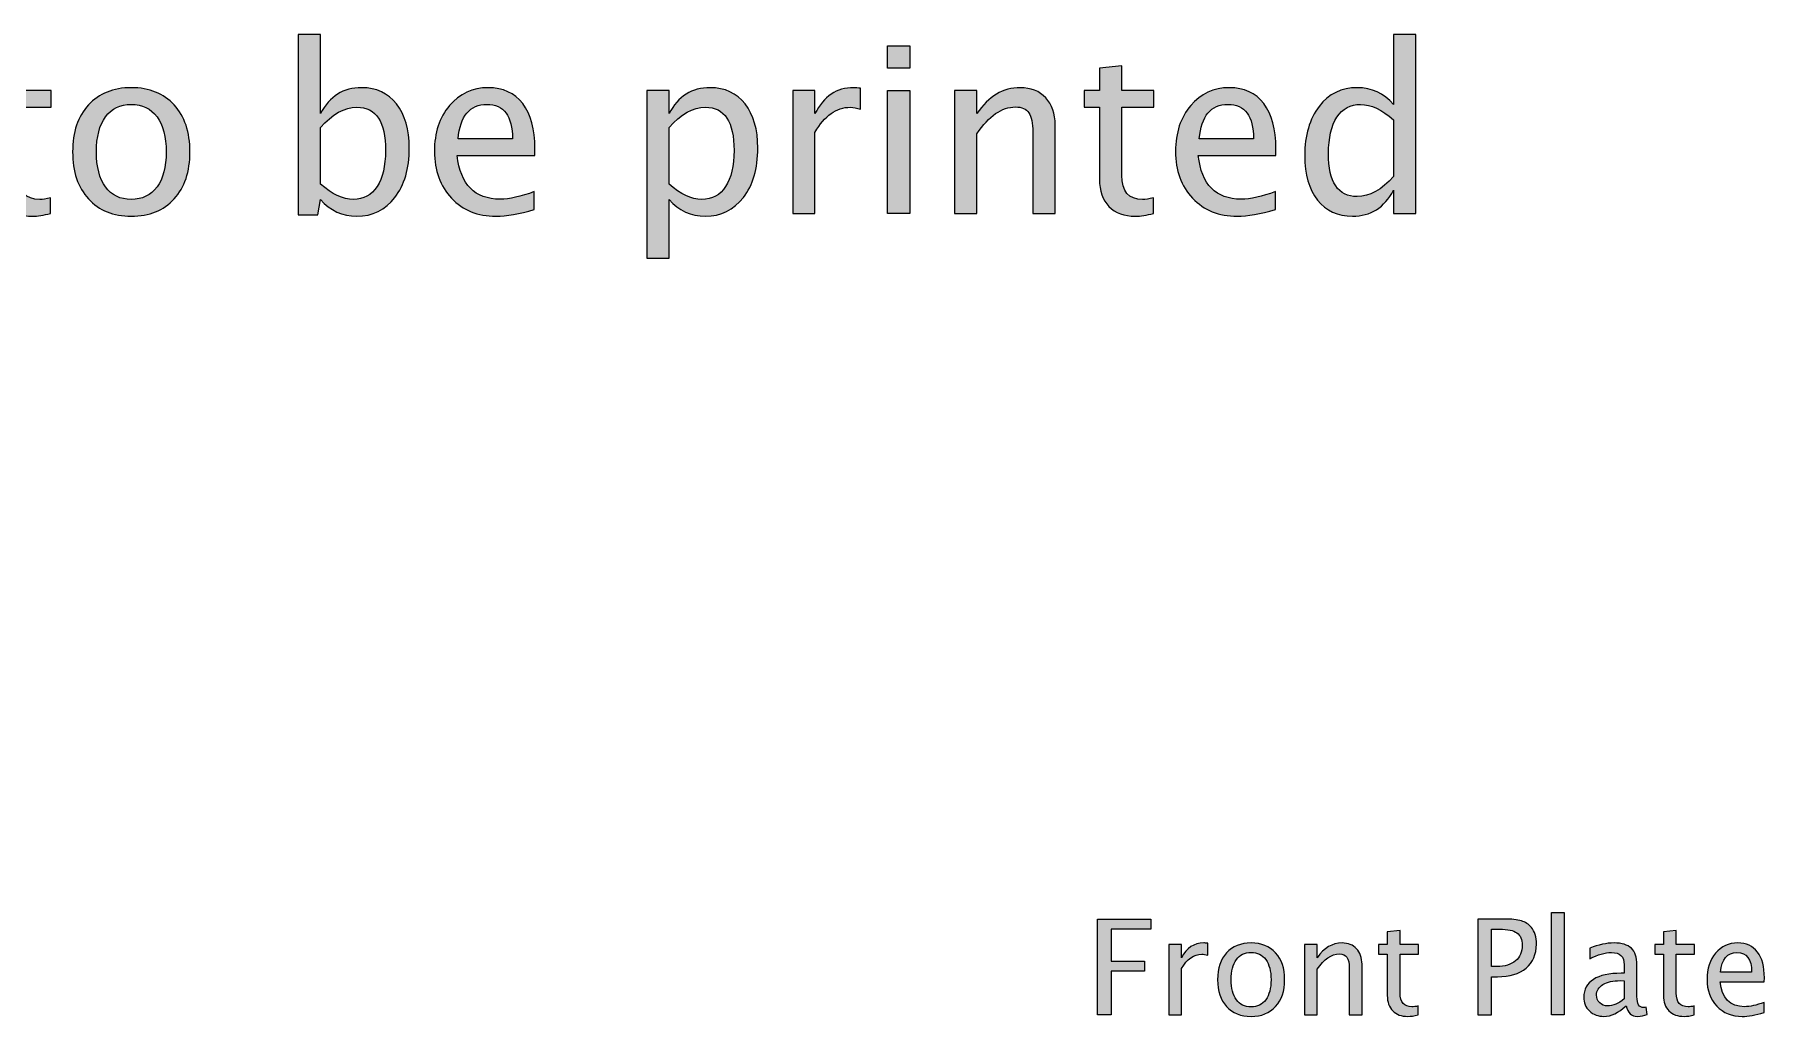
# Model space of a CAD drawing. Header units: inches. Extents: x 4 to 816, y 71 to 806.
# Drawn here: x 168 to 221, y 728 to 758.1 of the extents above; entities that cross this region are included whole.
import ezdxf

# ---------------------------------------------------------------- set-up
doc = ezdxf.new("R2010")
doc.units = ezdxf.units.IN
doc.header["$MEASUREMENT"] = 0
doc.layers.add('Layer 1', color=7, linetype='Continuous')

# ---------------------------------------------------------------- blocks, each defined once
blk = doc.blocks.new('block 322')
at = {"layer": 'Layer 1', "true_color": 0x231f20}
h = blk.add_hatch(color=250, dxfattribs=at)
h.dxf.hatch_style = 2
h.paths.add_polyline_path([(214.503, 728.068), (214.503, 731.196), (214.893, 731.196), (214.893, 728.068)])
h = blk.add_hatch(color=250, dxfattribs=at)
h.dxf.hatch_style = 2
h.paths.add_polyline_path([(200.598, 728.068), (200.598, 731), (202.237, 731), (202.237, 730.689), (201.014, 730.689), (201.014, 729.706), (202.041, 729.706), (202.041, 729.399), (201.014, 729.399), (201.014, 728.068)])
h = blk.add_hatch(color=250, dxfattribs=at)
h.dxf.hatch_style = 2
edge = h.paths.add_edge_path()
edge.add_spline(control_points=[(210.417, 728.068), (210.297, 728.034), (210.192, 728.018), (210.104, 728.018), (209.906, 728.018), (209.751, 728.075), (209.64, 728.188), (209.529, 728.302), (209.474, 728.46), (209.474, 728.662), (209.474, 728.662), (209.474, 729.926), (209.474, 729.926), (209.474, 729.926), (209.204, 729.926), (209.204, 729.926), (209.204, 729.926), (209.204, 730.22), (209.204, 730.22), (209.204, 730.22), (209.474, 730.22), (209.474, 730.22), (209.474, 730.22), (209.474, 730.61), (209.474, 730.61), (209.474, 730.61), (209.864, 730.648), (209.864, 730.648), (209.864, 730.648), (209.864, 730.22), (209.864, 730.22), (209.864, 730.22), (210.427, 730.22), (210.427, 730.22), (210.427, 730.22), (210.427, 729.926), (210.427, 729.926), (210.427, 729.926), (209.864, 729.926), (209.864, 729.926), (209.864, 729.926), (209.864, 728.733), (209.864, 728.733), (209.864, 728.452), (209.985, 728.311), (210.229, 728.311), (210.28, 728.311), (210.343, 728.32), (210.417, 728.337), (210.417, 728.337), (210.417, 728.068), (210.417, 728.068)], knot_values=[0, 0, 0, 0, 1, 1, 1, 2, 2, 2, 3, 3, 3, 4, 4, 4, 5, 5, 5, 6, 6, 6, 7, 7, 7, 8, 8, 8, 9, 9, 9, 10, 10, 10, 11, 11, 11, 12, 12, 12, 13, 13, 13, 14, 14, 14, 15, 15, 15, 16, 16, 16, 17, 17, 17, 17], degree=3, periodic=1)
h = blk.add_hatch(color=250, dxfattribs=at)
h.dxf.hatch_style = 2
edge = h.paths.add_edge_path()
edge.add_spline(control_points=[(212.248, 728.068), (212.248, 728.068), (212.248, 731), (212.248, 731), (212.248, 731), (213.046, 731), (213.046, 731), (213.276, 731), (213.454, 730.981), (213.579, 730.944), (213.703, 730.906), (213.805, 730.84), (213.885, 730.745), (213.989, 730.619), (214.041, 730.448), (214.041, 730.231), (214.041, 729.92), (213.936, 729.675), (213.724, 729.498), (213.513, 729.321), (213.22, 729.233), (212.844, 729.233), (212.844, 729.233), (212.66, 729.233), (212.66, 729.233), (212.66, 729.233), (212.66, 728.068), (212.66, 728.068), (212.66, 728.068), (212.248, 728.068), (212.248, 728.068)], knot_values=[0, 0, 0, 0, 1, 1, 1, 2, 2, 2, 3, 3, 3, 4, 4, 4, 5, 5, 5, 6, 6, 6, 7, 7, 7, 8, 8, 8, 9, 9, 9, 10, 10, 10, 10], degree=3, periodic=1)
edge = h.paths.add_edge_path()
edge.add_spline(control_points=[(212.66, 729.548), (212.66, 729.548), (212.829, 729.548), (212.829, 729.548), (213.076, 729.548), (213.266, 729.605), (213.401, 729.718), (213.536, 729.832), (213.603, 729.993), (213.603, 730.202), (213.603, 730.376), (213.55, 730.501), (213.444, 730.576), (213.337, 730.652), (213.161, 730.689), (212.916, 730.689), (212.916, 730.689), (212.66, 730.689), (212.66, 730.689), (212.66, 730.689), (212.66, 729.548), (212.66, 729.548)], knot_values=[0, 0, 0, 0, 1, 1, 1, 2, 2, 2, 3, 3, 3, 4, 4, 4, 5, 5, 5, 6, 6, 6, 7, 7, 7, 7], degree=3, periodic=1)
h = blk.add_hatch(color=250, dxfattribs=at)
h.dxf.hatch_style = 2
edge = h.paths.add_edge_path()
edge.add_spline(control_points=[(218.876, 728.068), (218.756, 728.034), (218.652, 728.018), (218.563, 728.018), (218.365, 728.018), (218.211, 728.075), (218.1, 728.188), (217.989, 728.302), (217.933, 728.46), (217.933, 728.662), (217.933, 728.662), (217.933, 729.926), (217.933, 729.926), (217.933, 729.926), (217.664, 729.926), (217.664, 729.926), (217.664, 729.926), (217.664, 730.22), (217.664, 730.22), (217.664, 730.22), (217.933, 730.22), (217.933, 730.22), (217.933, 730.22), (217.933, 730.61), (217.933, 730.61), (217.933, 730.61), (218.324, 730.648), (218.324, 730.648), (218.324, 730.648), (218.324, 730.22), (218.324, 730.22), (218.324, 730.22), (218.886, 730.22), (218.886, 730.22), (218.886, 730.22), (218.886, 729.926), (218.886, 729.926), (218.886, 729.926), (218.324, 729.926), (218.324, 729.926), (218.324, 729.926), (218.324, 728.733), (218.324, 728.733), (218.324, 728.452), (218.445, 728.311), (218.688, 728.311), (218.74, 728.311), (218.802, 728.32), (218.876, 728.337), (218.876, 728.337), (218.876, 728.068), (218.876, 728.068)], knot_values=[0, 0, 0, 0, 1, 1, 1, 2, 2, 2, 3, 3, 3, 4, 4, 4, 5, 5, 5, 6, 6, 6, 7, 7, 7, 8, 8, 8, 9, 9, 9, 10, 10, 10, 11, 11, 11, 12, 12, 12, 13, 13, 13, 14, 14, 14, 15, 15, 15, 16, 16, 16, 17, 17, 17, 17], degree=3, periodic=1)
h = blk.add_hatch(color=250, dxfattribs=at)
h.dxf.hatch_style = 2
edge = h.paths.add_edge_path()
edge.add_spline(control_points=[(202.786, 728.068), (202.786, 728.068), (202.786, 730.22), (202.786, 730.22), (202.786, 730.22), (203.176, 730.22), (203.176, 730.22), (203.176, 730.22), (203.176, 729.815), (203.176, 729.815), (203.331, 730.117), (203.555, 730.267), (203.85, 730.267), (203.889, 730.267), (203.931, 730.264), (203.975, 730.257), (203.975, 730.257), (203.975, 729.891), (203.975, 729.891), (203.907, 729.913), (203.848, 729.924), (203.796, 729.924), (203.549, 729.924), (203.342, 729.778), (203.176, 729.485), (203.176, 729.485), (203.176, 728.068), (203.176, 728.068), (203.176, 728.068), (202.786, 728.068), (202.786, 728.068)], knot_values=[0, 0, 0, 0, 1, 1, 1, 2, 2, 2, 3, 3, 3, 4, 4, 4, 5, 5, 5, 6, 6, 6, 7, 7, 7, 8, 8, 8, 9, 9, 9, 10, 10, 10, 10], degree=3, periodic=1)
h = blk.add_hatch(color=250, dxfattribs=at)
h.dxf.hatch_style = 2
edge = h.paths.add_edge_path()
edge.add_spline(control_points=[(205.302, 728.018), (204.987, 728.018), (204.737, 728.119), (204.552, 728.321), (204.368, 728.523), (204.276, 728.798), (204.276, 729.143), (204.276, 729.49), (204.368, 729.764), (204.552, 729.965), (204.737, 730.166), (204.987, 730.267), (205.302, 730.267), (205.618, 730.267), (205.868, 730.166), (206.052, 729.965), (206.237, 729.764), (206.329, 729.49), (206.329, 729.143), (206.329, 728.798), (206.237, 728.523), (206.052, 728.321), (205.868, 728.119), (205.618, 728.018), (205.302, 728.018)], knot_values=[0, 0, 0, 0, 1, 1, 1, 2, 2, 2, 3, 3, 3, 4, 4, 4, 5, 5, 5, 6, 6, 6, 7, 7, 7, 8, 8, 8, 8], degree=3, periodic=1)
edge = h.paths.add_edge_path()
edge.add_spline(control_points=[(205.301, 728.311), (205.495, 728.311), (205.646, 728.384), (205.752, 728.529), (205.859, 728.675), (205.913, 728.879), (205.913, 729.143), (205.913, 729.408), (205.859, 729.612), (205.752, 729.757), (205.646, 729.901), (205.495, 729.974), (205.301, 729.974), (205.108, 729.974), (204.958, 729.901), (204.851, 729.757), (204.745, 729.612), (204.692, 729.408), (204.692, 729.143), (204.692, 728.879), (204.745, 728.675), (204.851, 728.529), (204.958, 728.384), (205.108, 728.311), (205.301, 728.311)], knot_values=[0, 0, 0, 0, 1, 1, 1, 2, 2, 2, 3, 3, 3, 4, 4, 4, 5, 5, 5, 6, 6, 6, 7, 7, 7, 8, 8, 8, 8], degree=3, periodic=1)
h = blk.add_hatch(color=250, dxfattribs=at)
h.dxf.hatch_style = 2
edge = h.paths.add_edge_path()
edge.add_spline(control_points=[(206.939, 728.068), (206.939, 728.068), (206.939, 730.22), (206.939, 730.22), (206.939, 730.22), (207.33, 730.22), (207.33, 730.22), (207.33, 730.22), (207.33, 729.815), (207.33, 729.815), (207.536, 730.117), (207.788, 730.267), (208.087, 730.267), (208.274, 730.267), (208.423, 730.208), (208.533, 730.09), (208.644, 729.972), (208.699, 729.813), (208.699, 729.613), (208.699, 729.613), (208.699, 728.068), (208.699, 728.068), (208.699, 728.068), (208.309, 728.068), (208.309, 728.068), (208.309, 728.068), (208.309, 729.486), (208.309, 729.486), (208.309, 729.646), (208.285, 729.76), (208.238, 729.828), (208.191, 729.896), (208.114, 729.93), (208.005, 729.93), (207.766, 729.93), (207.541, 729.774), (207.33, 729.461), (207.33, 729.461), (207.33, 728.068), (207.33, 728.068), (207.33, 728.068), (206.939, 728.068), (206.939, 728.068)], knot_values=[0, 0, 0, 0, 1, 1, 1, 2, 2, 2, 3, 3, 3, 4, 4, 4, 5, 5, 5, 6, 6, 6, 7, 7, 7, 8, 8, 8, 9, 9, 9, 10, 10, 10, 11, 11, 11, 12, 12, 12, 13, 13, 13, 14, 14, 14, 14], degree=3, periodic=1)
h = blk.add_hatch(color=250, dxfattribs=at)
h.dxf.hatch_style = 2
edge = h.paths.add_edge_path()
edge.add_spline(control_points=[(216.786, 728.341), (216.552, 728.126), (216.327, 728.018), (216.11, 728.018), (215.932, 728.018), (215.784, 728.074), (215.666, 728.185), (215.549, 728.297), (215.49, 728.438), (215.49, 728.608), (215.49, 728.844), (215.589, 729.024), (215.786, 729.15), (215.984, 729.277), (216.267, 729.34), (216.637, 729.34), (216.637, 729.34), (216.728, 729.34), (216.728, 729.34), (216.728, 729.34), (216.728, 729.599), (216.728, 729.599), (216.728, 729.849), (216.598, 729.974), (216.338, 729.974), (216.136, 729.974), (215.915, 729.91), (215.676, 729.784), (215.676, 729.784), (215.676, 730.107), (215.676, 730.107), (215.939, 730.213), (216.187, 730.267), (216.419, 730.267), (216.658, 730.267), (216.835, 730.213), (216.948, 730.104), (217.062, 729.995), (217.119, 729.827), (217.119, 729.599), (217.119, 729.599), (217.119, 728.624), (217.119, 728.624), (217.119, 728.401), (217.187, 728.289), (217.325, 728.289), (217.342, 728.289), (217.367, 728.292), (217.4, 728.297), (217.4, 728.297), (217.428, 728.081), (217.428, 728.081), (217.339, 728.039), (217.242, 728.018), (217.135, 728.018), (216.952, 728.018), (216.836, 728.126), (216.786, 728.341)], knot_values=[0, 0, 0, 0, 1, 1, 1, 2, 2, 2, 3, 3, 3, 4, 4, 4, 5, 5, 5, 6, 6, 6, 7, 7, 7, 8, 8, 8, 9, 9, 9, 10, 10, 10, 11, 11, 11, 12, 12, 12, 13, 13, 13, 14, 14, 14, 15, 15, 15, 16, 16, 16, 17, 17, 17, 18, 18, 18, 19, 19, 19, 19], degree=3, periodic=1)
edge = h.paths.add_edge_path()
edge.add_spline(control_points=[(216.728, 728.553), (216.728, 728.553), (216.728, 729.11), (216.728, 729.11), (216.728, 729.11), (216.603, 729.114), (216.603, 729.114), (216.387, 729.114), (216.212, 729.073), (216.079, 728.993), (215.947, 728.912), (215.88, 728.805), (215.88, 728.672), (215.88, 728.578), (215.913, 728.499), (215.979, 728.434), (216.045, 728.369), (216.126, 728.337), (216.221, 728.337), (216.384, 728.337), (216.553, 728.409), (216.728, 728.553)], knot_values=[0, 0, 0, 0, 1, 1, 1, 2, 2, 2, 3, 3, 3, 4, 4, 4, 5, 5, 5, 6, 6, 6, 7, 7, 7, 7], degree=3, periodic=1)
h = blk.add_hatch(color=250, dxfattribs=at)
h.dxf.hatch_style = 2
edge = h.paths.add_edge_path()
edge.add_spline(control_points=[(221.013, 728.137), (220.751, 728.058), (220.527, 728.018), (220.341, 728.018), (220.022, 728.018), (219.764, 728.123), (219.564, 728.334), (219.365, 728.544), (219.265, 728.817), (219.265, 729.152), (219.265, 729.478), (219.353, 729.746), (219.529, 729.954), (219.706, 730.163), (219.931, 730.267), (220.206, 730.267), (220.466, 730.267), (220.667, 730.174), (220.809, 729.989), (220.952, 729.803), (221.023, 729.54), (221.023, 729.199), (221.023, 729.199), (221.02, 729.08), (221.02, 729.08), (221.02, 729.08), (219.663, 729.08), (219.663, 729.08), (219.72, 728.57), (219.97, 728.315), (220.414, 728.315), (220.577, 728.315), (220.776, 728.359), (221.013, 728.448), (221.013, 728.448), (221.013, 728.137), (221.013, 728.137)], knot_values=[0, 0, 0, 0, 1, 1, 1, 2, 2, 2, 3, 3, 3, 4, 4, 4, 5, 5, 5, 6, 6, 6, 7, 7, 7, 8, 8, 8, 9, 9, 9, 10, 10, 10, 11, 11, 11, 12, 12, 12, 12], degree=3, periodic=1)
edge = h.paths.add_edge_path()
edge.add_spline(control_points=[(219.681, 729.374), (219.681, 729.374), (220.63, 729.374), (220.63, 729.374), (220.63, 729.774), (220.481, 729.974), (220.182, 729.974), (219.882, 729.974), (219.715, 729.774), (219.681, 729.374)], knot_values=[0, 0, 0, 0, 1, 1, 1, 2, 2, 2, 3, 3, 3, 3], degree=3, periodic=1)
at = {"layer": 'Layer 1', "lineweight": 0}
for points in [[(214.503, 728.068), (214.503, 731.196), (214.893, 731.196), (214.893, 728.068), (214.503, 728.068)], [(200.598, 728.068), (200.598, 731), (202.237, 731), (202.237, 730.689), (201.014, 730.689), (201.014, 729.706), (202.041, 729.706), (202.041, 729.399), (201.014, 729.399), (201.014, 728.068), (200.598, 728.068)]]:
    blk.add_lwpolyline(points, dxfattribs=at)
for points, knots in [([(210.417, 728.068), (210.297, 728.034), (210.192, 728.018), (210.104, 728.018), (209.906, 728.018), (209.751, 728.075), (209.64, 728.188), (209.529, 728.302), (209.474, 728.46), (209.474, 728.662), (209.474, 728.662), (209.474, 729.926), (209.474, 729.926), (209.474, 729.926), (209.204, 729.926), (209.204, 729.926), (209.204, 729.926), (209.204, 730.22), (209.204, 730.22), (209.204, 730.22), (209.474, 730.22), (209.474, 730.22), (209.474, 730.22), (209.474, 730.61), (209.474, 730.61), (209.474, 730.61), (209.864, 730.648), (209.864, 730.648), (209.864, 730.648), (209.864, 730.22), (209.864, 730.22), (209.864, 730.22), (210.427, 730.22), (210.427, 730.22), (210.427, 730.22), (210.427, 729.926), (210.427, 729.926), (210.427, 729.926), (209.864, 729.926), (209.864, 729.926), (209.864, 729.926), (209.864, 728.733), (209.864, 728.733), (209.864, 728.452), (209.985, 728.311), (210.229, 728.311), (210.28, 728.311), (210.343, 728.32), (210.417, 728.337), (210.417, 728.337), (210.417, 728.068), (210.417, 728.068)], [0, 0, 0, 0, 1, 1, 1, 2, 2, 2, 3, 3, 3, 4, 4, 4, 5, 5, 5, 6, 6, 6, 7, 7, 7, 8, 8, 8, 9, 9, 9, 10, 10, 10, 11, 11, 11, 12, 12, 12, 13, 13, 13, 14, 14, 14, 15, 15, 15, 16, 16, 16, 17, 17, 17, 17]), ([(212.248, 728.068), (212.248, 728.068), (212.248, 731), (212.248, 731), (212.248, 731), (213.046, 731), (213.046, 731), (213.276, 731), (213.454, 730.981), (213.579, 730.944), (213.703, 730.906), (213.805, 730.84), (213.885, 730.745), (213.989, 730.619), (214.041, 730.448), (214.041, 730.231), (214.041, 729.92), (213.936, 729.675), (213.724, 729.498), (213.513, 729.321), (213.22, 729.233), (212.844, 729.233), (212.844, 729.233), (212.66, 729.233), (212.66, 729.233), (212.66, 729.233), (212.66, 728.068), (212.66, 728.068), (212.66, 728.068), (212.248, 728.068), (212.248, 728.068)], [0, 0, 0, 0, 1, 1, 1, 2, 2, 2, 3, 3, 3, 4, 4, 4, 5, 5, 5, 6, 6, 6, 7, 7, 7, 8, 8, 8, 9, 9, 9, 10, 10, 10, 10]), ([(212.66, 729.548), (212.66, 729.548), (212.829, 729.548), (212.829, 729.548), (213.076, 729.548), (213.266, 729.605), (213.401, 729.718), (213.536, 729.832), (213.603, 729.993), (213.603, 730.202), (213.603, 730.376), (213.55, 730.501), (213.444, 730.576), (213.337, 730.652), (213.161, 730.689), (212.916, 730.689), (212.916, 730.689), (212.66, 730.689), (212.66, 730.689), (212.66, 730.689), (212.66, 729.548), (212.66, 729.548)], [0, 0, 0, 0, 1, 1, 1, 2, 2, 2, 3, 3, 3, 4, 4, 4, 5, 5, 5, 6, 6, 6, 7, 7, 7, 7]), ([(218.876, 728.068), (218.756, 728.034), (218.652, 728.018), (218.563, 728.018), (218.365, 728.018), (218.211, 728.075), (218.1, 728.188), (217.989, 728.302), (217.933, 728.46), (217.933, 728.662), (217.933, 728.662), (217.933, 729.926), (217.933, 729.926), (217.933, 729.926), (217.664, 729.926), (217.664, 729.926), (217.664, 729.926), (217.664, 730.22), (217.664, 730.22), (217.664, 730.22), (217.933, 730.22), (217.933, 730.22), (217.933, 730.22), (217.933, 730.61), (217.933, 730.61), (217.933, 730.61), (218.324, 730.648), (218.324, 730.648), (218.324, 730.648), (218.324, 730.22), (218.324, 730.22), (218.324, 730.22), (218.886, 730.22), (218.886, 730.22), (218.886, 730.22), (218.886, 729.926), (218.886, 729.926), (218.886, 729.926), (218.324, 729.926), (218.324, 729.926), (218.324, 729.926), (218.324, 728.733), (218.324, 728.733), (218.324, 728.452), (218.445, 728.311), (218.688, 728.311), (218.74, 728.311), (218.802, 728.32), (218.876, 728.337), (218.876, 728.337), (218.876, 728.068), (218.876, 728.068)], [0, 0, 0, 0, 1, 1, 1, 2, 2, 2, 3, 3, 3, 4, 4, 4, 5, 5, 5, 6, 6, 6, 7, 7, 7, 8, 8, 8, 9, 9, 9, 10, 10, 10, 11, 11, 11, 12, 12, 12, 13, 13, 13, 14, 14, 14, 15, 15, 15, 16, 16, 16, 17, 17, 17, 17]), ([(202.786, 728.068), (202.786, 728.068), (202.786, 730.22), (202.786, 730.22), (202.786, 730.22), (203.176, 730.22), (203.176, 730.22), (203.176, 730.22), (203.176, 729.815), (203.176, 729.815), (203.331, 730.117), (203.555, 730.267), (203.85, 730.267), (203.889, 730.267), (203.931, 730.264), (203.975, 730.257), (203.975, 730.257), (203.975, 729.891), (203.975, 729.891), (203.907, 729.913), (203.848, 729.924), (203.796, 729.924), (203.549, 729.924), (203.342, 729.778), (203.176, 729.485), (203.176, 729.485), (203.176, 728.068), (203.176, 728.068), (203.176, 728.068), (202.786, 728.068), (202.786, 728.068)], [0, 0, 0, 0, 1, 1, 1, 2, 2, 2, 3, 3, 3, 4, 4, 4, 5, 5, 5, 6, 6, 6, 7, 7, 7, 8, 8, 8, 9, 9, 9, 10, 10, 10, 10]), ([(205.302, 728.018), (204.987, 728.018), (204.737, 728.119), (204.552, 728.321), (204.368, 728.523), (204.276, 728.798), (204.276, 729.143), (204.276, 729.49), (204.368, 729.764), (204.552, 729.965), (204.737, 730.166), (204.987, 730.267), (205.302, 730.267), (205.618, 730.267), (205.868, 730.166), (206.052, 729.965), (206.237, 729.764), (206.329, 729.49), (206.329, 729.143), (206.329, 728.798), (206.237, 728.523), (206.052, 728.321), (205.868, 728.119), (205.618, 728.018), (205.302, 728.018)], [0, 0, 0, 0, 1, 1, 1, 2, 2, 2, 3, 3, 3, 4, 4, 4, 5, 5, 5, 6, 6, 6, 7, 7, 7, 8, 8, 8, 8]), ([(206.939, 728.068), (206.939, 728.068), (206.939, 730.22), (206.939, 730.22), (206.939, 730.22), (207.33, 730.22), (207.33, 730.22), (207.33, 730.22), (207.33, 729.815), (207.33, 729.815), (207.536, 730.117), (207.788, 730.267), (208.087, 730.267), (208.274, 730.267), (208.423, 730.208), (208.533, 730.09), (208.644, 729.972), (208.699, 729.813), (208.699, 729.613), (208.699, 729.613), (208.699, 728.068), (208.699, 728.068), (208.699, 728.068), (208.309, 728.068), (208.309, 728.068), (208.309, 728.068), (208.309, 729.486), (208.309, 729.486), (208.309, 729.646), (208.285, 729.76), (208.238, 729.828), (208.191, 729.896), (208.114, 729.93), (208.005, 729.93), (207.766, 729.93), (207.541, 729.774), (207.33, 729.461), (207.33, 729.461), (207.33, 728.068), (207.33, 728.068), (207.33, 728.068), (206.939, 728.068), (206.939, 728.068)], [0, 0, 0, 0, 1, 1, 1, 2, 2, 2, 3, 3, 3, 4, 4, 4, 5, 5, 5, 6, 6, 6, 7, 7, 7, 8, 8, 8, 9, 9, 9, 10, 10, 10, 11, 11, 11, 12, 12, 12, 13, 13, 13, 14, 14, 14, 14]), ([(216.786, 728.341), (216.552, 728.126), (216.327, 728.018), (216.11, 728.018), (215.932, 728.018), (215.784, 728.074), (215.666, 728.185), (215.549, 728.297), (215.49, 728.438), (215.49, 728.608), (215.49, 728.844), (215.589, 729.024), (215.786, 729.15), (215.984, 729.277), (216.267, 729.34), (216.637, 729.34), (216.637, 729.34), (216.728, 729.34), (216.728, 729.34), (216.728, 729.34), (216.728, 729.599), (216.728, 729.599), (216.728, 729.849), (216.598, 729.974), (216.338, 729.974), (216.136, 729.974), (215.915, 729.91), (215.676, 729.784), (215.676, 729.784), (215.676, 730.107), (215.676, 730.107), (215.939, 730.213), (216.187, 730.267), (216.419, 730.267), (216.658, 730.267), (216.835, 730.213), (216.948, 730.104), (217.062, 729.995), (217.119, 729.827), (217.119, 729.599), (217.119, 729.599), (217.119, 728.624), (217.119, 728.624), (217.119, 728.401), (217.187, 728.289), (217.325, 728.289), (217.342, 728.289), (217.367, 728.292), (217.4, 728.297), (217.4, 728.297), (217.428, 728.081), (217.428, 728.081), (217.339, 728.039), (217.242, 728.018), (217.135, 728.018), (216.952, 728.018), (216.836, 728.126), (216.786, 728.341)], [0, 0, 0, 0, 1, 1, 1, 2, 2, 2, 3, 3, 3, 4, 4, 4, 5, 5, 5, 6, 6, 6, 7, 7, 7, 8, 8, 8, 9, 9, 9, 10, 10, 10, 11, 11, 11, 12, 12, 12, 13, 13, 13, 14, 14, 14, 15, 15, 15, 16, 16, 16, 17, 17, 17, 18, 18, 18, 19, 19, 19, 19]), ([(221.013, 728.137), (220.751, 728.058), (220.527, 728.018), (220.341, 728.018), (220.022, 728.018), (219.764, 728.123), (219.564, 728.334), (219.365, 728.544), (219.265, 728.817), (219.265, 729.152), (219.265, 729.478), (219.353, 729.746), (219.529, 729.954), (219.706, 730.163), (219.931, 730.267), (220.206, 730.267), (220.466, 730.267), (220.667, 730.174), (220.809, 729.989), (220.952, 729.803), (221.023, 729.54), (221.023, 729.199), (221.023, 729.199), (221.02, 729.08), (221.02, 729.08), (221.02, 729.08), (219.663, 729.08), (219.663, 729.08), (219.72, 728.57), (219.97, 728.315), (220.414, 728.315), (220.577, 728.315), (220.776, 728.359), (221.013, 728.448), (221.013, 728.448), (221.013, 728.137), (221.013, 728.137)], [0, 0, 0, 0, 1, 1, 1, 2, 2, 2, 3, 3, 3, 4, 4, 4, 5, 5, 5, 6, 6, 6, 7, 7, 7, 8, 8, 8, 9, 9, 9, 10, 10, 10, 11, 11, 11, 12, 12, 12, 12]), ([(205.301, 728.311), (205.495, 728.311), (205.646, 728.384), (205.752, 728.529), (205.859, 728.675), (205.913, 728.879), (205.913, 729.143), (205.913, 729.408), (205.859, 729.612), (205.752, 729.757), (205.646, 729.901), (205.495, 729.974), (205.301, 729.974), (205.108, 729.974), (204.958, 729.901), (204.851, 729.757), (204.745, 729.612), (204.692, 729.408), (204.692, 729.143), (204.692, 728.879), (204.745, 728.675), (204.851, 728.529), (204.958, 728.384), (205.108, 728.311), (205.301, 728.311)], [0, 0, 0, 0, 1, 1, 1, 2, 2, 2, 3, 3, 3, 4, 4, 4, 5, 5, 5, 6, 6, 6, 7, 7, 7, 8, 8, 8, 8]), ([(219.681, 729.374), (219.681, 729.374), (220.63, 729.374), (220.63, 729.374), (220.63, 729.774), (220.481, 729.974), (220.182, 729.974), (219.882, 729.974), (219.715, 729.774), (219.681, 729.374)], [0, 0, 0, 0, 1, 1, 1, 2, 2, 2, 3, 3, 3, 3]), ([(216.728, 728.553), (216.728, 728.553), (216.728, 729.11), (216.728, 729.11), (216.728, 729.11), (216.603, 729.114), (216.603, 729.114), (216.387, 729.114), (216.212, 729.073), (216.079, 728.993), (215.947, 728.912), (215.88, 728.805), (215.88, 728.672), (215.88, 728.578), (215.913, 728.499), (215.979, 728.434), (216.045, 728.369), (216.126, 728.337), (216.221, 728.337), (216.384, 728.337), (216.553, 728.409), (216.728, 728.553)], [0, 0, 0, 0, 1, 1, 1, 2, 2, 2, 3, 3, 3, 4, 4, 4, 5, 5, 5, 6, 6, 6, 7, 7, 7, 7])]:
    blk.add_open_spline(points, degree=3, knots=knots, dxfattribs=at)
blk = doc.blocks.new('block 321')
at = {"layer": 'Layer 1'}
blk.add_blockref('block 322', (0, 0), dxfattribs=at)
blk = doc.blocks.new('block 344')
at = {"layer": 'Layer 1', "true_color": 0x231f20}
h = blk.add_hatch(color=250, dxfattribs=at)
h.dxf.hatch_style = 2
edge = h.paths.add_edge_path()
edge.add_spline(control_points=[(176.12, 752.572), (176.12, 752.572), (176.12, 758.09), (176.12, 758.09), (176.12, 758.09), (176.803, 758.09), (176.803, 758.09), (176.803, 758.09), (176.803, 755.673), (176.803, 755.673), (177.083, 756.2), (177.503, 756.463), (178.062, 756.463), (178.515, 756.463), (178.872, 756.298), (179.132, 755.968), (179.392, 755.637), (179.522, 755.185), (179.522, 754.612), (179.522, 753.987), (179.375, 753.484), (179.08, 753.101), (178.785, 752.719), (178.397, 752.527), (177.916, 752.527), (177.47, 752.527), (177.099, 752.699), (176.803, 753.041), (176.803, 753.041), (176.72, 752.572), (176.72, 752.572), (176.72, 752.572), (176.12, 752.572), (176.12, 752.572)], knot_values=[0, 0, 0, 0, 1, 1, 1, 2, 2, 2, 3, 3, 3, 4, 4, 4, 5, 5, 5, 6, 6, 6, 7, 7, 7, 8, 8, 8, 9, 9, 9, 10, 10, 10, 11, 11, 11, 11], degree=3, periodic=1)
edge = h.paths.add_edge_path()
edge.add_spline(control_points=[(176.803, 753.512), (177.155, 753.198), (177.49, 753.041), (177.809, 753.041), (178.123, 753.041), (178.366, 753.172), (178.537, 753.434), (178.708, 753.696), (178.794, 754.065), (178.794, 754.54), (178.794, 755.423), (178.503, 755.864), (177.92, 755.864), (177.539, 755.864), (177.166, 755.657), (176.803, 755.243), (176.803, 755.243), (176.803, 753.512), (176.803, 753.512)], knot_values=[0, 0, 0, 0, 1, 1, 1, 2, 2, 2, 3, 3, 3, 4, 4, 4, 5, 5, 5, 6, 6, 6, 6], degree=3, periodic=1)
h = blk.add_hatch(color=250, dxfattribs=at)
h.dxf.hatch_style = 2
edge = h.paths.add_edge_path()
edge.add_spline(control_points=[(209.664, 752.614), (209.664, 752.614), (209.664, 753.321), (209.664, 753.321), (209.386, 752.792), (208.967, 752.527), (208.407, 752.527), (207.954, 752.527), (207.596, 752.693), (207.336, 753.023), (207.076, 753.354), (206.946, 753.806), (206.946, 754.379), (206.946, 755.006), (207.093, 755.51), (207.388, 755.891), (207.683, 756.273), (208.072, 756.463), (208.553, 756.463), (209, 756.463), (209.37, 756.293), (209.664, 755.95), (209.664, 755.95), (209.664, 758.09), (209.664, 758.09), (209.664, 758.09), (210.347, 758.09), (210.347, 758.09), (210.347, 758.09), (210.347, 752.614), (210.347, 752.614), (210.347, 752.614), (209.664, 752.614), (209.664, 752.614)], knot_values=[0, 0, 0, 0, 1, 1, 1, 2, 2, 2, 3, 3, 3, 4, 4, 4, 5, 5, 5, 6, 6, 6, 7, 7, 7, 8, 8, 8, 9, 9, 9, 10, 10, 10, 11, 11, 11, 11], degree=3, periodic=1)
edge = h.paths.add_edge_path()
edge.add_spline(control_points=[(209.664, 755.482), (209.31, 755.794), (208.974, 755.95), (208.657, 755.95), (208.344, 755.95), (208.102, 755.819), (207.931, 755.558), (207.759, 755.297), (207.674, 754.927), (207.674, 754.449), (207.674, 753.568), (207.965, 753.128), (208.549, 753.128), (208.929, 753.128), (209.301, 753.334), (209.664, 753.748), (209.664, 753.748), (209.664, 755.482), (209.664, 755.482)], knot_values=[0, 0, 0, 0, 1, 1, 1, 2, 2, 2, 3, 3, 3, 4, 4, 4, 5, 5, 5, 6, 6, 6, 6], degree=3, periodic=1)
h = blk.add_hatch(color=250, dxfattribs=at)
h.dxf.hatch_style = 2
h.paths.add_polyline_path([(194.17, 757.064), (194.17, 757.747), (194.853, 757.747), (194.853, 757.064)])
h.paths.add_polyline_path([(194.17, 752.614), (194.17, 756.38), (194.853, 756.38), (194.853, 752.614)])
h = blk.add_hatch(color=250, dxfattribs=at)
h.dxf.hatch_style = 2
edge = h.paths.add_edge_path()
edge.add_spline(control_points=[(168.533, 752.614), (168.322, 752.556), (168.139, 752.527), (167.985, 752.527), (167.638, 752.527), (167.367, 752.627), (167.173, 752.826), (166.979, 753.024), (166.882, 753.301), (166.882, 753.655), (166.882, 753.655), (166.882, 755.867), (166.882, 755.867), (166.882, 755.867), (166.41, 755.867), (166.41, 755.867), (166.41, 755.867), (166.41, 756.38), (166.41, 756.38), (166.41, 756.38), (166.882, 756.38), (166.882, 756.38), (166.882, 756.38), (166.882, 757.064), (166.882, 757.064), (166.882, 757.064), (167.565, 757.129), (167.565, 757.129), (167.565, 757.129), (167.565, 756.38), (167.565, 756.38), (167.565, 756.38), (168.55, 756.38), (168.55, 756.38), (168.55, 756.38), (168.55, 755.867), (168.55, 755.867), (168.55, 755.867), (167.565, 755.867), (167.565, 755.867), (167.565, 755.867), (167.565, 753.779), (167.565, 753.779), (167.565, 753.287), (167.778, 753.041), (168.203, 753.041), (168.293, 753.041), (168.403, 753.056), (168.533, 753.086), (168.533, 753.086), (168.533, 752.614), (168.533, 752.614)], knot_values=[0, 0, 0, 0, 1, 1, 1, 2, 2, 2, 3, 3, 3, 4, 4, 4, 5, 5, 5, 6, 6, 6, 7, 7, 7, 8, 8, 8, 9, 9, 9, 10, 10, 10, 11, 11, 11, 12, 12, 12, 13, 13, 13, 14, 14, 14, 15, 15, 15, 16, 16, 16, 17, 17, 17, 17], degree=3, periodic=1)
h = blk.add_hatch(color=250, dxfattribs=at)
h.dxf.hatch_style = 2
edge = h.paths.add_edge_path()
edge.add_spline(control_points=[(202.309, 752.614), (202.099, 752.556), (201.916, 752.527), (201.761, 752.527), (201.414, 752.527), (201.144, 752.627), (200.95, 752.826), (200.756, 753.024), (200.658, 753.301), (200.658, 753.655), (200.658, 753.655), (200.658, 755.867), (200.658, 755.867), (200.658, 755.867), (200.187, 755.867), (200.187, 755.867), (200.187, 755.867), (200.187, 756.38), (200.187, 756.38), (200.187, 756.38), (200.658, 756.38), (200.658, 756.38), (200.658, 756.38), (200.658, 757.064), (200.658, 757.064), (200.658, 757.064), (201.342, 757.129), (201.342, 757.129), (201.342, 757.129), (201.342, 756.38), (201.342, 756.38), (201.342, 756.38), (202.326, 756.38), (202.326, 756.38), (202.326, 756.38), (202.326, 755.867), (202.326, 755.867), (202.326, 755.867), (201.342, 755.867), (201.342, 755.867), (201.342, 755.867), (201.342, 753.779), (201.342, 753.779), (201.342, 753.287), (201.554, 753.041), (201.98, 753.041), (202.07, 753.041), (202.18, 753.056), (202.309, 753.086), (202.309, 753.086), (202.309, 752.614), (202.309, 752.614)], knot_values=[0, 0, 0, 0, 1, 1, 1, 2, 2, 2, 3, 3, 3, 4, 4, 4, 5, 5, 5, 6, 6, 6, 7, 7, 7, 8, 8, 8, 9, 9, 9, 10, 10, 10, 11, 11, 11, 12, 12, 12, 13, 13, 13, 14, 14, 14, 15, 15, 15, 16, 16, 16, 17, 17, 17, 17], degree=3, periodic=1)
h = blk.add_hatch(color=250, dxfattribs=at)
h.dxf.hatch_style = 2
edge = h.paths.add_edge_path()
edge.add_spline(control_points=[(171.009, 752.527), (170.456, 752.527), (170.018, 752.704), (169.696, 753.058), (169.373, 753.412), (169.212, 753.892), (169.212, 754.497), (169.212, 755.103), (169.373, 755.582), (169.696, 755.935), (170.018, 756.287), (170.456, 756.463), (171.009, 756.463), (171.561, 756.463), (171.999, 756.287), (172.321, 755.935), (172.644, 755.582), (172.805, 755.103), (172.805, 754.497), (172.805, 753.892), (172.644, 753.412), (172.321, 753.058), (171.999, 752.704), (171.561, 752.527), (171.009, 752.527)], knot_values=[0, 0, 0, 0, 1, 1, 1, 2, 2, 2, 3, 3, 3, 4, 4, 4, 5, 5, 5, 6, 6, 6, 7, 7, 7, 8, 8, 8, 8], degree=3, periodic=1)
edge = h.paths.add_edge_path()
edge.add_spline(control_points=[(171.007, 753.041), (171.346, 753.041), (171.609, 753.168), (171.796, 753.422), (171.983, 753.676), (172.077, 754.035), (172.077, 754.497), (172.077, 754.96), (171.983, 755.317), (171.796, 755.57), (171.609, 755.824), (171.346, 755.95), (171.007, 755.95), (170.667, 755.95), (170.405, 755.824), (170.219, 755.57), (170.033, 755.317), (169.94, 754.96), (169.94, 754.497), (169.94, 754.035), (170.033, 753.676), (170.219, 753.422), (170.405, 753.168), (170.667, 753.041), (171.007, 753.041)], knot_values=[0, 0, 0, 0, 1, 1, 1, 2, 2, 2, 3, 3, 3, 4, 4, 4, 5, 5, 5, 6, 6, 6, 7, 7, 7, 8, 8, 8, 8], degree=3, periodic=1)
h = blk.add_hatch(color=250, dxfattribs=at)
h.dxf.hatch_style = 2
edge = h.paths.add_edge_path()
edge.add_spline(control_points=[(183.351, 752.735), (182.893, 752.597), (182.501, 752.527), (182.175, 752.527), (181.618, 752.527), (181.165, 752.712), (180.816, 753.08), (180.467, 753.449), (180.292, 753.926), (180.292, 754.513), (180.292, 755.083), (180.446, 755.551), (180.755, 755.916), (181.064, 756.281), (181.458, 756.463), (181.939, 756.463), (182.395, 756.463), (182.747, 756.301), (182.995, 755.976), (183.244, 755.651), (183.368, 755.191), (183.368, 754.594), (183.368, 754.594), (183.365, 754.386), (183.365, 754.386), (183.365, 754.386), (180.989, 754.386), (180.989, 754.386), (181.088, 753.494), (181.527, 753.048), (182.303, 753.048), (182.588, 753.048), (182.937, 753.125), (183.351, 753.28), (183.351, 753.28), (183.351, 752.735), (183.351, 752.735)], knot_values=[0, 0, 0, 0, 1, 1, 1, 2, 2, 2, 3, 3, 3, 4, 4, 4, 5, 5, 5, 6, 6, 6, 7, 7, 7, 8, 8, 8, 9, 9, 9, 10, 10, 10, 11, 11, 11, 12, 12, 12, 12], degree=3, periodic=1)
edge = h.paths.add_edge_path()
edge.add_spline(control_points=[(181.02, 754.899), (181.02, 754.899), (182.681, 754.899), (182.681, 754.899), (182.681, 755.6), (182.42, 755.95), (181.898, 755.95), (181.373, 755.95), (181.08, 755.6), (181.02, 754.899)], knot_values=[0, 0, 0, 0, 1, 1, 1, 2, 2, 2, 3, 3, 3, 3], degree=3, periodic=1)
h = blk.add_hatch(color=250, dxfattribs=at)
h.dxf.hatch_style = 2
edge = h.paths.add_edge_path()
edge.add_spline(control_points=[(186.794, 751.244), (186.794, 751.244), (186.794, 756.38), (186.794, 756.38), (186.794, 756.38), (187.477, 756.38), (187.477, 756.38), (187.477, 756.38), (187.477, 755.673), (187.477, 755.673), (187.757, 756.2), (188.177, 756.463), (188.736, 756.463), (189.189, 756.463), (189.546, 756.298), (189.806, 755.968), (190.066, 755.637), (190.196, 755.185), (190.196, 754.612), (190.196, 753.987), (190.049, 753.484), (189.754, 753.101), (189.459, 752.719), (189.071, 752.527), (188.59, 752.527), (188.144, 752.527), (187.773, 752.699), (187.477, 753.041), (187.477, 753.041), (187.477, 751.244), (187.477, 751.244), (187.477, 751.244), (186.794, 751.244), (186.794, 751.244)], knot_values=[0, 0, 0, 0, 1, 1, 1, 2, 2, 2, 3, 3, 3, 4, 4, 4, 5, 5, 5, 6, 6, 6, 7, 7, 7, 8, 8, 8, 9, 9, 9, 10, 10, 10, 11, 11, 11, 11], degree=3, periodic=1)
edge = h.paths.add_edge_path()
edge.add_spline(control_points=[(187.477, 753.512), (187.829, 753.198), (188.164, 753.041), (188.483, 753.041), (188.797, 753.041), (189.04, 753.172), (189.211, 753.434), (189.382, 753.696), (189.468, 754.065), (189.468, 754.54), (189.468, 755.423), (189.177, 755.864), (188.594, 755.864), (188.212, 755.864), (187.84, 755.657), (187.477, 755.243), (187.477, 755.243), (187.477, 753.512), (187.477, 753.512)], knot_values=[0, 0, 0, 0, 1, 1, 1, 2, 2, 2, 3, 3, 3, 4, 4, 4, 5, 5, 5, 6, 6, 6, 6], degree=3, periodic=1)
h = blk.add_hatch(color=250, dxfattribs=at)
h.dxf.hatch_style = 2
edge = h.paths.add_edge_path()
edge.add_spline(control_points=[(191.264, 752.614), (191.264, 752.614), (191.264, 756.38), (191.264, 756.38), (191.264, 756.38), (191.947, 756.38), (191.947, 756.38), (191.947, 756.38), (191.947, 755.673), (191.947, 755.673), (192.218, 756.2), (192.611, 756.463), (193.126, 756.463), (193.196, 756.463), (193.268, 756.458), (193.345, 756.446), (193.345, 756.446), (193.345, 755.805), (193.345, 755.805), (193.227, 755.844), (193.123, 755.864), (193.033, 755.864), (192.6, 755.864), (192.239, 755.607), (191.947, 755.095), (191.947, 755.095), (191.947, 752.614), (191.947, 752.614), (191.947, 752.614), (191.264, 752.614), (191.264, 752.614)], knot_values=[0, 0, 0, 0, 1, 1, 1, 2, 2, 2, 3, 3, 3, 4, 4, 4, 5, 5, 5, 6, 6, 6, 7, 7, 7, 8, 8, 8, 9, 9, 9, 10, 10, 10, 10], degree=3, periodic=1)
h = blk.add_hatch(color=250, dxfattribs=at)
h.dxf.hatch_style = 2
edge = h.paths.add_edge_path()
edge.add_spline(control_points=[(196.223, 752.614), (196.223, 752.614), (196.223, 756.38), (196.223, 756.38), (196.223, 756.38), (196.906, 756.38), (196.906, 756.38), (196.906, 756.38), (196.906, 755.673), (196.906, 755.673), (197.267, 756.2), (197.708, 756.463), (198.231, 756.463), (198.559, 756.463), (198.82, 756.36), (199.013, 756.153), (199.206, 755.946), (199.302, 755.668), (199.302, 755.319), (199.302, 755.319), (199.302, 752.614), (199.302, 752.614), (199.302, 752.614), (198.619, 752.614), (198.619, 752.614), (198.619, 752.614), (198.619, 755.097), (198.619, 755.097), (198.619, 755.377), (198.578, 755.576), (198.496, 755.695), (198.414, 755.814), (198.278, 755.874), (198.089, 755.874), (197.67, 755.874), (197.276, 755.6), (196.906, 755.052), (196.906, 755.052), (196.906, 752.614), (196.906, 752.614), (196.906, 752.614), (196.223, 752.614), (196.223, 752.614)], knot_values=[0, 0, 0, 0, 1, 1, 1, 2, 2, 2, 3, 3, 3, 4, 4, 4, 5, 5, 5, 6, 6, 6, 7, 7, 7, 8, 8, 8, 9, 9, 9, 10, 10, 10, 11, 11, 11, 12, 12, 12, 13, 13, 13, 14, 14, 14, 14], degree=3, periodic=1)
h = blk.add_hatch(color=250, dxfattribs=at)
h.dxf.hatch_style = 2
edge = h.paths.add_edge_path()
edge.add_spline(control_points=[(206.047, 752.735), (205.59, 752.597), (205.198, 752.527), (204.872, 752.527), (204.315, 752.527), (203.861, 752.712), (203.512, 753.08), (203.163, 753.449), (202.989, 753.926), (202.989, 754.513), (202.989, 755.083), (203.143, 755.551), (203.452, 755.916), (203.76, 756.281), (204.155, 756.463), (204.636, 756.463), (205.091, 756.463), (205.443, 756.301), (205.692, 755.976), (205.94, 755.651), (206.065, 755.191), (206.065, 754.594), (206.065, 754.594), (206.061, 754.386), (206.061, 754.386), (206.061, 754.386), (203.686, 754.386), (203.686, 754.386), (203.785, 753.494), (204.223, 753.048), (205, 753.048), (205.284, 753.048), (205.633, 753.125), (206.047, 753.28), (206.047, 753.28), (206.047, 752.735), (206.047, 752.735)], knot_values=[0, 0, 0, 0, 1, 1, 1, 2, 2, 2, 3, 3, 3, 4, 4, 4, 5, 5, 5, 6, 6, 6, 7, 7, 7, 8, 8, 8, 9, 9, 9, 10, 10, 10, 11, 11, 11, 12, 12, 12, 12], degree=3, periodic=1)
edge = h.paths.add_edge_path()
edge.add_spline(control_points=[(203.717, 754.899), (203.717, 754.899), (205.378, 754.899), (205.378, 754.899), (205.378, 755.6), (205.117, 755.95), (204.594, 755.95), (204.07, 755.95), (203.777, 755.6), (203.717, 754.899)], knot_values=[0, 0, 0, 0, 1, 1, 1, 2, 2, 2, 3, 3, 3, 3], degree=3, periodic=1)
at = {"layer": 'Layer 1', "lineweight": 0}
for points in [[(194.17, 757.064), (194.17, 757.747), (194.853, 757.747), (194.853, 757.064), (194.17, 757.064)], [(194.17, 752.614), (194.17, 756.38), (194.853, 756.38), (194.853, 752.614), (194.17, 752.614)]]:
    blk.add_lwpolyline(points, dxfattribs=at)
for points, knots in [([(176.12, 752.572), (176.12, 752.572), (176.12, 758.09), (176.12, 758.09), (176.12, 758.09), (176.803, 758.09), (176.803, 758.09), (176.803, 758.09), (176.803, 755.673), (176.803, 755.673), (177.083, 756.2), (177.503, 756.463), (178.062, 756.463), (178.515, 756.463), (178.872, 756.298), (179.132, 755.968), (179.392, 755.637), (179.522, 755.185), (179.522, 754.612), (179.522, 753.987), (179.375, 753.484), (179.08, 753.101), (178.785, 752.719), (178.397, 752.527), (177.916, 752.527), (177.47, 752.527), (177.099, 752.699), (176.803, 753.041), (176.803, 753.041), (176.72, 752.572), (176.72, 752.572), (176.72, 752.572), (176.12, 752.572), (176.12, 752.572)], [0, 0, 0, 0, 1, 1, 1, 2, 2, 2, 3, 3, 3, 4, 4, 4, 5, 5, 5, 6, 6, 6, 7, 7, 7, 8, 8, 8, 9, 9, 9, 10, 10, 10, 11, 11, 11, 11]), ([(209.664, 752.614), (209.664, 752.614), (209.664, 753.321), (209.664, 753.321), (209.386, 752.792), (208.967, 752.527), (208.407, 752.527), (207.954, 752.527), (207.596, 752.693), (207.336, 753.023), (207.076, 753.354), (206.946, 753.806), (206.946, 754.379), (206.946, 755.006), (207.093, 755.51), (207.388, 755.891), (207.683, 756.273), (208.072, 756.463), (208.553, 756.463), (209, 756.463), (209.37, 756.293), (209.664, 755.95), (209.664, 755.95), (209.664, 758.09), (209.664, 758.09), (209.664, 758.09), (210.347, 758.09), (210.347, 758.09), (210.347, 758.09), (210.347, 752.614), (210.347, 752.614), (210.347, 752.614), (209.664, 752.614), (209.664, 752.614)], [0, 0, 0, 0, 1, 1, 1, 2, 2, 2, 3, 3, 3, 4, 4, 4, 5, 5, 5, 6, 6, 6, 7, 7, 7, 8, 8, 8, 9, 9, 9, 10, 10, 10, 11, 11, 11, 11]), ([(168.533, 752.614), (168.322, 752.556), (168.139, 752.527), (167.985, 752.527), (167.638, 752.527), (167.367, 752.627), (167.173, 752.826), (166.979, 753.024), (166.882, 753.301), (166.882, 753.655), (166.882, 753.655), (166.882, 755.867), (166.882, 755.867), (166.882, 755.867), (166.41, 755.867), (166.41, 755.867), (166.41, 755.867), (166.41, 756.38), (166.41, 756.38), (166.41, 756.38), (166.882, 756.38), (166.882, 756.38), (166.882, 756.38), (166.882, 757.064), (166.882, 757.064), (166.882, 757.064), (167.565, 757.129), (167.565, 757.129), (167.565, 757.129), (167.565, 756.38), (167.565, 756.38), (167.565, 756.38), (168.55, 756.38), (168.55, 756.38), (168.55, 756.38), (168.55, 755.867), (168.55, 755.867), (168.55, 755.867), (167.565, 755.867), (167.565, 755.867), (167.565, 755.867), (167.565, 753.779), (167.565, 753.779), (167.565, 753.287), (167.778, 753.041), (168.203, 753.041), (168.293, 753.041), (168.403, 753.056), (168.533, 753.086), (168.533, 753.086), (168.533, 752.614), (168.533, 752.614)], [0, 0, 0, 0, 1, 1, 1, 2, 2, 2, 3, 3, 3, 4, 4, 4, 5, 5, 5, 6, 6, 6, 7, 7, 7, 8, 8, 8, 9, 9, 9, 10, 10, 10, 11, 11, 11, 12, 12, 12, 13, 13, 13, 14, 14, 14, 15, 15, 15, 16, 16, 16, 17, 17, 17, 17]), ([(202.309, 752.614), (202.099, 752.556), (201.916, 752.527), (201.761, 752.527), (201.414, 752.527), (201.144, 752.627), (200.95, 752.826), (200.756, 753.024), (200.658, 753.301), (200.658, 753.655), (200.658, 753.655), (200.658, 755.867), (200.658, 755.867), (200.658, 755.867), (200.187, 755.867), (200.187, 755.867), (200.187, 755.867), (200.187, 756.38), (200.187, 756.38), (200.187, 756.38), (200.658, 756.38), (200.658, 756.38), (200.658, 756.38), (200.658, 757.064), (200.658, 757.064), (200.658, 757.064), (201.342, 757.129), (201.342, 757.129), (201.342, 757.129), (201.342, 756.38), (201.342, 756.38), (201.342, 756.38), (202.326, 756.38), (202.326, 756.38), (202.326, 756.38), (202.326, 755.867), (202.326, 755.867), (202.326, 755.867), (201.342, 755.867), (201.342, 755.867), (201.342, 755.867), (201.342, 753.779), (201.342, 753.779), (201.342, 753.287), (201.554, 753.041), (201.98, 753.041), (202.07, 753.041), (202.18, 753.056), (202.309, 753.086), (202.309, 753.086), (202.309, 752.614), (202.309, 752.614)], [0, 0, 0, 0, 1, 1, 1, 2, 2, 2, 3, 3, 3, 4, 4, 4, 5, 5, 5, 6, 6, 6, 7, 7, 7, 8, 8, 8, 9, 9, 9, 10, 10, 10, 11, 11, 11, 12, 12, 12, 13, 13, 13, 14, 14, 14, 15, 15, 15, 16, 16, 16, 17, 17, 17, 17]), ([(171.009, 752.527), (170.456, 752.527), (170.018, 752.704), (169.696, 753.058), (169.373, 753.412), (169.212, 753.892), (169.212, 754.497), (169.212, 755.103), (169.373, 755.582), (169.696, 755.935), (170.018, 756.287), (170.456, 756.463), (171.009, 756.463), (171.561, 756.463), (171.999, 756.287), (172.321, 755.935), (172.644, 755.582), (172.805, 755.103), (172.805, 754.497), (172.805, 753.892), (172.644, 753.412), (172.321, 753.058), (171.999, 752.704), (171.561, 752.527), (171.009, 752.527)], [0, 0, 0, 0, 1, 1, 1, 2, 2, 2, 3, 3, 3, 4, 4, 4, 5, 5, 5, 6, 6, 6, 7, 7, 7, 8, 8, 8, 8]), ([(183.351, 752.735), (182.893, 752.597), (182.501, 752.527), (182.175, 752.527), (181.618, 752.527), (181.165, 752.712), (180.816, 753.08), (180.467, 753.449), (180.292, 753.926), (180.292, 754.513), (180.292, 755.083), (180.446, 755.551), (180.755, 755.916), (181.064, 756.281), (181.458, 756.463), (181.939, 756.463), (182.395, 756.463), (182.747, 756.301), (182.995, 755.976), (183.244, 755.651), (183.368, 755.191), (183.368, 754.594), (183.368, 754.594), (183.365, 754.386), (183.365, 754.386), (183.365, 754.386), (180.989, 754.386), (180.989, 754.386), (181.088, 753.494), (181.527, 753.048), (182.303, 753.048), (182.588, 753.048), (182.937, 753.125), (183.351, 753.28), (183.351, 753.28), (183.351, 752.735), (183.351, 752.735)], [0, 0, 0, 0, 1, 1, 1, 2, 2, 2, 3, 3, 3, 4, 4, 4, 5, 5, 5, 6, 6, 6, 7, 7, 7, 8, 8, 8, 9, 9, 9, 10, 10, 10, 11, 11, 11, 12, 12, 12, 12]), ([(186.794, 751.244), (186.794, 751.244), (186.794, 756.38), (186.794, 756.38), (186.794, 756.38), (187.477, 756.38), (187.477, 756.38), (187.477, 756.38), (187.477, 755.673), (187.477, 755.673), (187.757, 756.2), (188.177, 756.463), (188.736, 756.463), (189.189, 756.463), (189.546, 756.298), (189.806, 755.968), (190.066, 755.637), (190.196, 755.185), (190.196, 754.612), (190.196, 753.987), (190.049, 753.484), (189.754, 753.101), (189.459, 752.719), (189.071, 752.527), (188.59, 752.527), (188.144, 752.527), (187.773, 752.699), (187.477, 753.041), (187.477, 753.041), (187.477, 751.244), (187.477, 751.244), (187.477, 751.244), (186.794, 751.244), (186.794, 751.244)], [0, 0, 0, 0, 1, 1, 1, 2, 2, 2, 3, 3, 3, 4, 4, 4, 5, 5, 5, 6, 6, 6, 7, 7, 7, 8, 8, 8, 9, 9, 9, 10, 10, 10, 11, 11, 11, 11]), ([(191.264, 752.614), (191.264, 752.614), (191.264, 756.38), (191.264, 756.38), (191.264, 756.38), (191.947, 756.38), (191.947, 756.38), (191.947, 756.38), (191.947, 755.673), (191.947, 755.673), (192.218, 756.2), (192.611, 756.463), (193.126, 756.463), (193.196, 756.463), (193.268, 756.458), (193.345, 756.446), (193.345, 756.446), (193.345, 755.805), (193.345, 755.805), (193.227, 755.844), (193.123, 755.864), (193.033, 755.864), (192.6, 755.864), (192.239, 755.607), (191.947, 755.095), (191.947, 755.095), (191.947, 752.614), (191.947, 752.614), (191.947, 752.614), (191.264, 752.614), (191.264, 752.614)], [0, 0, 0, 0, 1, 1, 1, 2, 2, 2, 3, 3, 3, 4, 4, 4, 5, 5, 5, 6, 6, 6, 7, 7, 7, 8, 8, 8, 9, 9, 9, 10, 10, 10, 10]), ([(196.223, 752.614), (196.223, 752.614), (196.223, 756.38), (196.223, 756.38), (196.223, 756.38), (196.906, 756.38), (196.906, 756.38), (196.906, 756.38), (196.906, 755.673), (196.906, 755.673), (197.267, 756.2), (197.708, 756.463), (198.231, 756.463), (198.559, 756.463), (198.82, 756.36), (199.013, 756.153), (199.206, 755.946), (199.302, 755.668), (199.302, 755.319), (199.302, 755.319), (199.302, 752.614), (199.302, 752.614), (199.302, 752.614), (198.619, 752.614), (198.619, 752.614), (198.619, 752.614), (198.619, 755.097), (198.619, 755.097), (198.619, 755.377), (198.578, 755.576), (198.496, 755.695), (198.414, 755.814), (198.278, 755.874), (198.089, 755.874), (197.67, 755.874), (197.276, 755.6), (196.906, 755.052), (196.906, 755.052), (196.906, 752.614), (196.906, 752.614), (196.906, 752.614), (196.223, 752.614), (196.223, 752.614)], [0, 0, 0, 0, 1, 1, 1, 2, 2, 2, 3, 3, 3, 4, 4, 4, 5, 5, 5, 6, 6, 6, 7, 7, 7, 8, 8, 8, 9, 9, 9, 10, 10, 10, 11, 11, 11, 12, 12, 12, 13, 13, 13, 14, 14, 14, 14]), ([(206.047, 752.735), (205.59, 752.597), (205.198, 752.527), (204.872, 752.527), (204.315, 752.527), (203.861, 752.712), (203.512, 753.08), (203.163, 753.449), (202.989, 753.926), (202.989, 754.513), (202.989, 755.083), (203.143, 755.551), (203.452, 755.916), (203.76, 756.281), (204.155, 756.463), (204.636, 756.463), (205.091, 756.463), (205.443, 756.301), (205.692, 755.976), (205.94, 755.651), (206.065, 755.191), (206.065, 754.594), (206.065, 754.594), (206.061, 754.386), (206.061, 754.386), (206.061, 754.386), (203.686, 754.386), (203.686, 754.386), (203.785, 753.494), (204.223, 753.048), (205, 753.048), (205.284, 753.048), (205.633, 753.125), (206.047, 753.28), (206.047, 753.28), (206.047, 752.735), (206.047, 752.735)], [0, 0, 0, 0, 1, 1, 1, 2, 2, 2, 3, 3, 3, 4, 4, 4, 5, 5, 5, 6, 6, 6, 7, 7, 7, 8, 8, 8, 9, 9, 9, 10, 10, 10, 11, 11, 11, 12, 12, 12, 12]), ([(171.007, 753.041), (171.346, 753.041), (171.609, 753.168), (171.796, 753.422), (171.983, 753.676), (172.077, 754.035), (172.077, 754.497), (172.077, 754.96), (171.983, 755.317), (171.796, 755.57), (171.609, 755.824), (171.346, 755.95), (171.007, 755.95), (170.667, 755.95), (170.405, 755.824), (170.219, 755.57), (170.033, 755.317), (169.94, 754.96), (169.94, 754.497), (169.94, 754.035), (170.033, 753.676), (170.219, 753.422), (170.405, 753.168), (170.667, 753.041), (171.007, 753.041)], [0, 0, 0, 0, 1, 1, 1, 2, 2, 2, 3, 3, 3, 4, 4, 4, 5, 5, 5, 6, 6, 6, 7, 7, 7, 8, 8, 8, 8]), ([(176.803, 753.512), (177.155, 753.198), (177.49, 753.041), (177.809, 753.041), (178.123, 753.041), (178.366, 753.172), (178.537, 753.434), (178.708, 753.696), (178.794, 754.065), (178.794, 754.54), (178.794, 755.423), (178.503, 755.864), (177.92, 755.864), (177.539, 755.864), (177.166, 755.657), (176.803, 755.243), (176.803, 755.243), (176.803, 753.512), (176.803, 753.512)], [0, 0, 0, 0, 1, 1, 1, 2, 2, 2, 3, 3, 3, 4, 4, 4, 5, 5, 5, 6, 6, 6, 6]), ([(181.02, 754.899), (181.02, 754.899), (182.681, 754.899), (182.681, 754.899), (182.681, 755.6), (182.42, 755.95), (181.898, 755.95), (181.373, 755.95), (181.08, 755.6), (181.02, 754.899)], [0, 0, 0, 0, 1, 1, 1, 2, 2, 2, 3, 3, 3, 3]), ([(187.477, 753.512), (187.829, 753.198), (188.164, 753.041), (188.483, 753.041), (188.797, 753.041), (189.04, 753.172), (189.211, 753.434), (189.382, 753.696), (189.468, 754.065), (189.468, 754.54), (189.468, 755.423), (189.177, 755.864), (188.594, 755.864), (188.212, 755.864), (187.84, 755.657), (187.477, 755.243), (187.477, 755.243), (187.477, 753.512), (187.477, 753.512)], [0, 0, 0, 0, 1, 1, 1, 2, 2, 2, 3, 3, 3, 4, 4, 4, 5, 5, 5, 6, 6, 6, 6]), ([(203.717, 754.899), (203.717, 754.899), (205.378, 754.899), (205.378, 754.899), (205.378, 755.6), (205.117, 755.95), (204.594, 755.95), (204.07, 755.95), (203.777, 755.6), (203.717, 754.899)], [0, 0, 0, 0, 1, 1, 1, 2, 2, 2, 3, 3, 3, 3]), ([(209.664, 755.482), (209.31, 755.794), (208.974, 755.95), (208.657, 755.95), (208.344, 755.95), (208.102, 755.819), (207.931, 755.558), (207.759, 755.297), (207.674, 754.927), (207.674, 754.449), (207.674, 753.568), (207.965, 753.128), (208.549, 753.128), (208.929, 753.128), (209.301, 753.334), (209.664, 753.748), (209.664, 753.748), (209.664, 755.482), (209.664, 755.482)], [0, 0, 0, 0, 1, 1, 1, 2, 2, 2, 3, 3, 3, 4, 4, 4, 5, 5, 5, 6, 6, 6, 6])]:
    blk.add_open_spline(points, degree=3, knots=knots, dxfattribs=at)
blk = doc.blocks.new('block 343')
at = {"layer": 'Layer 1'}
blk.add_blockref('block 344', (0, 0), dxfattribs=at)

msp = doc.modelspace()

# ---------------------------------------------------------------- block references
at = {"layer": 'Layer 1'}
for name in ['block 343', 'block 321']:
    msp.add_blockref(name, (0, 0), dxfattribs=at)

doc.saveas('drawing.dxf')
